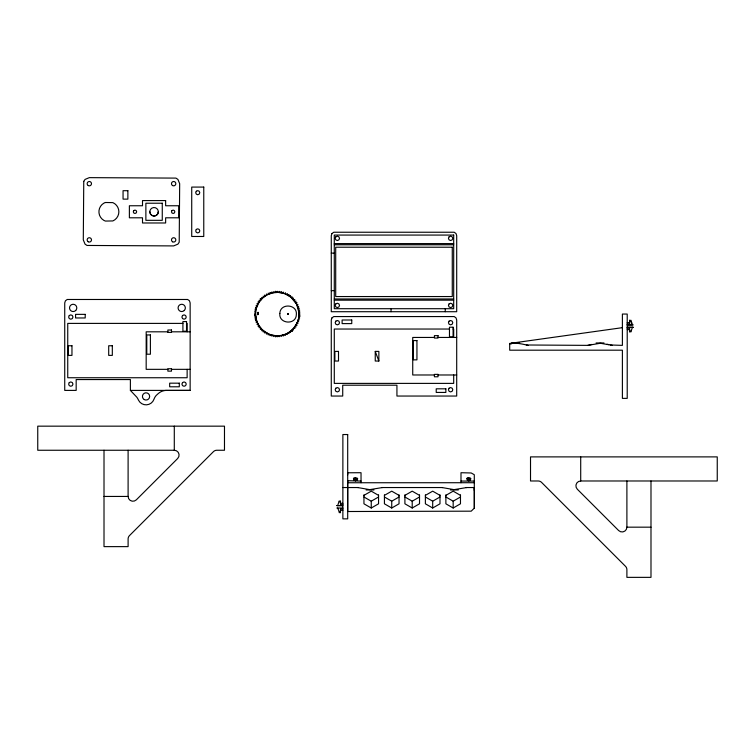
<?xml version="1.0" encoding="UTF-8"?>
<svg xmlns="http://www.w3.org/2000/svg" width="755" height="755" viewBox="0 0 755 755"><rect width="100%" height="100%" fill="white"/><g stroke="black" fill="none" stroke-linecap="round" stroke-linejoin="round"><path stroke-width="1.13" d="M104.011 496.441L128.105 496.441A4.823 4.823 0 0 0 136.325 499.848L177.699 458.474A4.823 4.823 0 0 0 174.292 450.254L37.75 450.254L37.75 426.16L224.48 426.16L224.48 450.254L216.836 450.254A4.823 4.823 0 0 0 213.429 451.66L129.511 535.578A4.823 4.823 0 0 0 128.105 538.985L128.105 546.629L104.011 546.629L104.011 450.254M128.105 496.441L128.105 450.254M650.989 480.982L650.989 527.169L626.895 527.169A4.823 4.823 0 0 1 618.675 530.576L577.301 489.202A4.823 4.823 0 0 1 580.708 480.982L580.708 456.888M650.989 527.169L650.989 577.358L626.895 577.358L626.895 569.714A4.823 4.823 0 0 0 625.489 566.307L541.571 482.388A4.823 4.823 0 0 0 538.164 480.982L530.52 480.982L530.52 456.888L717.25 456.888L717.25 480.982L580.708 480.982M466.109 487.541L474.319 487.541L474.319 508.124L471.205 511.173L347.696 511.512L347.696 482.756L474.319 482.719M255.567 313.976L254.501 313.07L255.615 312.57L255.681 311.796L254.671 311.117L255.822 310.72L256.256 308.635M347.706 474.98L347.725 472.781L361.032 472.715L361.032 482.719M474.291 490.363L474.319 487.541M287.211 333.314L287.193 334.531L286.22 333.786M280.313 335.513C290.448 335.078 300.66 322.309 298.867 312.325M266.477 332.861L266.44 334.087L267.44 333.38L261.976 329.435L258.059 324.15L256.03 318.516L255.605 312.778M298.914 315.024L299.933 316.005L298.801 316.458L299.933 316.005M255.615 312.57L255.785 310.984M264.901 331.87L264.75 333.078L265.807 332.464M269.856 293.667L270.026 292.459L270.894 293.317M290.364 296.781L290.552 295.573L289.476 296.139M283.757 334.729L283.54 335.937L282.379 335.116M298.527 318.223L299.688 317.949L298.697 317.223M271.64 293.11L271.913 291.911L272.697 292.846L278.076 292.383M291.798 297.97L292.091 296.781L290.968 297.253L296.583 304.218L298.857 312.249M158.314 211.778A4.247 4.247 0 0 1 151.953 215.458A4.247 4.247 0 0 1 151.953 208.097A4.247 4.247 0 0 1 158.314 211.778L157.748 213.901L156.191 215.458L154.077 216.024L151.953 215.458L150.396 213.901L149.83 211.778M298.112 319.978L298.093 320.044M281.955 335.22L281.634 336.39L280.615 335.475M272.933 292.798L267.289 294.79L262.825 297.857L258.965 302.396L256.389 308.144L255.511 307.294L256.709 307.096M262.032 329.491L261.683 330.662L263.297 330.652M337.683 505.586L342.874 505.605L336.853 505.605L337.655 505.605L339.259 500.848M632.435 327.302L627.216 327.302L633.237 327.302L632.435 327.302L630.831 332.058M273.461 292.704L273.839 291.534L274.782 292.506M297.697 321.262L297.517 321.753L297.819 320.903L298.687 321.734L297.47 321.875M293.129 299.273L293.525 298.121L292.157 298.3M257.087 306.068L256.171 305.445L257.389 305.36M275.075 292.478L275.783 291.326L276.396 292.383M275.301 292.449L275.783 291.326M297.036 322.932L296.809 323.414L297.177 322.593L297.942 323.546L296.724 323.593M287.91 313.806L287.948 314.316M279.123 335.654L278.302 335.711L277.746 336.815L277.17 335.73M259.597 326.632L259.059 327.745L260.267 327.528M296.007 324.933L296.404 324.216M258.389 303.359L256.983 303.67L257.71 304.652M267.157 333.238L266.694 332.993L270.611 334.691L275.301 335.645L275.783 336.768L276.726 335.73M258.691 302.84L257.955 301.962L259.333 301.83M295.658 325.509L297.055 325.292L296.366 324.273M279.869 292.525L279.699 291.411L278.68 292.411M295.035 326.453L295.498 325.764M274.537 335.56L273.839 336.56L273.518 335.409M294.639 327L296.007 326.953L295.422 325.886M257.71 323.442L256.983 324.433L258.21 324.414M288.07 314.354L288.07 313.75L287.985 314.335M280.888 292.676L281.634 291.704L281.643 292.817M294.459 327.236L294.837 328.519L293.638 328.246M260.409 300.386L259.059 300.348L259.607 301.443M297.177 305.501L297.942 304.548L296.724 304.51M354.048 478.057L353.416 478.821L355.577 479.906L357.747 478.821L355.577 477.736L354.048 478.057L354.048 480.255M467.317 478.057L466.675 478.821L468.846 479.906L471.016 478.821L468.846 477.736L467.317 478.057L467.317 480.255M272.697 335.248L271.913 336.183L271.762 335.031M256.974 321.734L256.171 322.649L257.228 322.385M282.71 293.063L283.54 292.166L283.389 293.251M297.838 307.247L298.687 306.36L297.574 306.483M261.815 298.82L261.683 297.442L262.825 297.857M288.117 313.75L288.155 314.344M292.043 329.907L292.091 331.313L290.968 330.841M290.911 330.888L292.091 331.313M255.681 316.298L254.671 316.977L255.822 317.383L255.954 318.148L255.011 318.912L256.19 319.214M264.061 296.838L263.165 296.158L263.41 297.357M289.533 331.917L290.552 332.53L290.364 331.322M265.534 295.809L264.75 295.016L264.901 296.234M298.895 312.73L299.933 312.089L298.772 311.428M363.948 495.365L371.252 491.156L378.557 495.365M378.557 494.874L378.557 503.802L371.252 508.011L371.252 501.197L378.557 496.988M384.427 495.365L391.732 491.156L399.036 495.365M399.036 494.874L399.036 503.802L391.732 508.011L391.732 501.197L399.036 496.988M404.906 495.365L412.211 491.156L419.516 495.365M419.516 494.874L419.516 503.802L412.211 508.011L412.211 501.197L419.516 496.988M425.386 495.365L432.69 491.156L439.995 495.365M439.995 494.874L439.995 503.802L432.69 508.011L432.69 501.197L439.995 496.988M445.875 495.365L453.17 491.156L460.474 495.365M460.474 494.874L460.474 503.802L453.17 508.011L453.17 501.197L460.474 496.988M254.501 315.033L255.615 315.524L254.501 315.033L255.567 314.439M298.933 314.599L300.018 314.052L298.914 313.221M286.409 333.71L286.343 333.738M264.269 331.417L263.165 331.936L263.24 330.605M268.44 294.242L268.204 293.157L269.139 293.94M285.239 334.21L285.399 335.314L284.493 334.484M284.748 334.399L284.673 334.418M283.465 334.824L282.965 334.965L283.823 334.71M256.19 308.889L255.011 309.191L255.954 309.956M622.394 327.661L509.691 343.431L509.691 350.188L622.394 350.188L622.394 398.376L627.216 398.376L627.216 314.052L622.394 314.052L622.394 345.375L610.635 344.988M293.638 299.858L294.837 299.584L294.186 300.509M587.654 345.375L600.385 343.27L612.38 345.375M592.033 344.422L587.871 345.375L526.31 344.988M382.436 487.541L369.705 489.636L357.71 487.541M466.769 487.541L454.038 489.636L442.034 487.541M298.074 320.111L299.263 319.865L298.348 319.054M509.785 343.902C513.91 342.081 522.988 344.11 528.056 345.375M510.899 343.818L511.852 343.685M294.799 301.311L296.007 301.151L295.252 301.953M513.409 342.978L515.712 342.647M278.897 335.673L280.124 335.541L279.699 336.683L279.039 335.654M279.425 335.626L279.718 335.588M259.173 326.018L257.955 326.132L258.587 325.094L259.088 325.896M295.828 302.868L297.055 302.802L296.186 303.491M278.302 335.711L275.301 335.645L275.783 336.768M276.877 292.374L277.746 291.288L278.265 292.393L284.748 293.704L290.798 297.121M336.853 508.011L342.874 508.011M334.286 243.601L453.689 243.601M334.286 244.799L453.689 244.799M331.275 253.123L334.286 253.123M331.275 290.647L334.286 290.647M334.286 298.971L453.689 298.971M334.286 300.169L453.689 300.169M629.623 321.035L630.831 321.035L632.435 324.895L627.216 324.895L633.237 324.895M627.216 322.602L629.623 322.602M182.918 323.395L67.742 323.395L67.742 377.745L187.136 377.745L187.136 369.337M186.532 323.395L187.136 323.395L187.136 331.813M627.216 323.923L629.623 323.923L629.623 320.129M627.216 328.274L629.623 328.274L629.623 332.058M449.47 329.038L334.286 329.038L334.286 383.389L453.689 383.389L453.689 374.98M453.085 329.038L453.689 329.038L453.689 337.447M627.216 329.595L629.623 329.595M629.623 331.162L630.831 331.162M167.865 331.813L146.177 331.813L146.177 369.337L167.865 369.337M171.479 331.813L190.147 331.813M434.408 337.447L412.73 337.447L412.73 374.98L434.408 374.98M438.023 337.447L456.7 337.447M511.777 342.959L519.657 342.959M596.101 342.959L603.981 342.959M375.244 351.396L378.859 351.396L378.859 361.032L375.244 361.032L375.244 351.396L378.859 361.032M171.479 369.337L190.147 369.337M438.023 374.98L456.7 374.98M190.147 390.401L130.388 390.401L130.388 379.557L76.17 379.557L76.17 390.401L64.732 390.401L64.732 302.915L65.421 300.792L67.223 299.48L187.655 299.48L189.458 300.792L190.147 302.915L190.147 390.401L165.789 390.42A12.448 12.448 0 0 0 158.172 393.648L156.304 395.346A11.014 11.014 0 0 0 154.011 399.187A8.437 8.437 0 0 1 138.458 400.103A13.845 13.845 0 0 0 136.749 397.121L130.388 390.401M347.706 480.699L361.032 481.067M460.994 481.067L474.291 481.067M342.874 487.541L358.21 487.541M381.775 487.541L442.543 487.541M366.109 489.948L373.989 489.948M450.433 489.948L458.323 489.948M339.259 501.754L340.467 501.754M340.467 503.321L342.874 503.321M342.874 504.642L340.467 504.642L340.467 500.848M342.874 508.983L340.467 508.983L340.467 512.777M340.467 510.305L342.874 510.305M337.683 508.04L339.259 511.871L340.467 511.871M298.074 307.983L299.263 308.238L298.423 309.361M606.982 344.223L608.804 344.601M260.305 298.838L260.758 299.971L260.305 298.838L261.485 299.159M298.518 309.795L299.688 310.145L298.735 311.135M270.535 334.663L270.026 335.645L270.035 334.503M292.364 329.605L293.525 329.973L293.129 328.821M284.814 293.723L285.399 292.789L285.513 294.006M268.846 334.04L268.204 334.937L268.129 333.719M268.365 333.833L268.299 333.795M286.475 294.422L287.193 293.563L287.551 294.969M288.07 295.262L288.92 294.497L289.099 295.885M445.875 496.988L453.17 501.197M453.17 508.011L445.875 503.802L445.875 494.874M425.386 496.988L432.69 501.197M432.69 508.011L425.386 503.802L425.386 494.874M404.906 496.988L412.211 501.197M412.211 508.011L404.906 503.802L404.906 494.874M384.427 496.988L391.732 501.197M391.732 508.011L384.427 503.802L384.427 494.874M363.948 496.988L371.252 501.197M371.252 508.011L363.948 503.802L363.948 494.874M287.891 332.946L288.92 333.606L288.825 332.379M267.44 294.714L266.44 294.016L266.477 295.233M261.711 329.171L260.305 329.255L260.9 328.283M257.993 324.018L257.757 323.546L258.172 324.348M631.85 323.14L630.831 320.129M279.699 291.411L280.096 292.553M256.634 320.762L255.511 320.809L256.294 319.61M256.474 320.262L256.455 320.186M256.03 318.516L256.219 319.318M256.02 318.44L256.134 318.959M255.737 316.741L255.851 317.562M255.728 316.666L255.794 317.185M626.895 480.982L626.895 527.169M474.319 508.124L474.291 474.716L471.205 472.979L460.994 472.715L460.994 482.719M470.374 478.057L470.374 480.255M468.846 477.736L468.846 481.029M445.252 308.701L445.252 311.711M391.043 308.701L391.043 311.711M357.115 478.057L357.115 480.255M355.577 477.736L355.577 481.029M347.725 481.067L347.725 482.719M339.259 511.871L339.259 512.777M174.292 426.16L174.292 450.254M257.691 313.646L257.7 314.722L257.738 312.561L257.691 313.646M257.983 313.448L257.983 314.646L258.059 312.249L257.983 313.448M279.841 313.457C278.576 324.065 296.092 325.32 296.347 314.637C297.612 304.029 280.096 302.774 279.841 313.457M83.758 181.36L83.295 239.892L85.06 244.148L87.014 245.45L173.65 245.913L177.906 244.148L179.209 242.195L179.671 183.673L177.906 179.407L175.953 178.105L89.317 177.642L85.06 179.407L83.758 181.36M331.964 233.55L331.275 235.673L331.275 311.711L456.7 311.711L456.7 235.673L456.011 233.55L454.199 232.238L333.776 232.238L331.964 233.55M331.964 317.874L331.275 319.997L331.275 396.045L342.723 396.045L342.723 385.201L396.932 385.201L396.932 396.045L456.7 396.045L456.7 319.997L456.011 317.874L454.199 316.562L333.776 316.562L331.964 317.874M69.271 315.505L68.639 317.043L69.271 318.572L70.81 319.205L72.338 318.572L72.971 317.043L72.338 315.505L70.81 314.873L69.271 315.505M133.786 210.588L133.295 211.778L133.786 212.976L134.975 213.467L136.174 212.976L136.664 211.778L136.174 210.588L134.975 210.088L133.786 210.588M69.271 382.568L68.639 384.106L69.271 385.635L70.81 386.277L72.338 385.635L72.971 384.106L72.338 382.568L70.81 381.936L69.271 382.568M171.97 210.588L171.479 211.778L171.97 212.976L173.169 213.467L174.358 212.976L174.849 211.778L174.358 210.588L173.169 210.088L171.97 210.588M196.291 191.232L195.696 192.685L196.291 194.129L197.744 194.733L199.188 194.129L199.792 192.685L199.188 191.232L197.744 190.637L196.291 191.232M196.291 229.426L195.696 230.87L196.291 232.323L197.744 232.918L199.188 232.323L199.792 230.87L199.188 229.426L197.744 228.822L196.291 229.426M182.54 315.505L181.908 317.043L182.54 318.572L184.069 319.205L185.607 318.572L186.24 317.043L185.607 315.505L184.069 314.873L182.54 315.505M182.54 382.568L181.908 384.106L182.54 385.635L184.069 386.277L185.607 385.635L186.24 384.106L185.607 382.568L184.069 381.936L182.54 382.568M335.824 236.815L335.182 238.353L335.824 239.882L337.353 240.524L338.891 239.882L339.523 238.353L338.891 236.815L337.353 236.183L335.824 236.815M335.824 303.887L335.182 305.416L335.824 306.955L337.353 307.587L338.891 306.955L339.523 305.416L338.891 303.887L337.353 303.246L335.824 303.887M335.824 321.149L335.182 322.678L335.824 324.216L337.353 324.848L338.891 324.216L339.523 322.678L338.891 321.149L337.353 320.516L335.824 321.149M335.824 388.212L335.182 389.75L335.824 391.279L337.353 391.911L338.891 391.279L339.523 389.75L338.891 388.212L337.353 387.579L335.824 388.212M449.083 236.815L448.451 238.353L449.083 239.882L450.622 240.524L452.151 239.882L452.792 238.353L452.151 236.815L450.622 236.183L449.083 236.815M449.083 303.887L448.451 305.416L449.083 306.955L450.622 307.587L452.151 306.955L452.792 305.416L452.151 303.887L450.622 303.246L449.083 303.887M449.083 321.149L448.451 322.678L449.083 324.216L450.622 324.848L452.151 324.216L452.792 322.678L452.151 321.149L450.622 320.516L449.083 321.149M449.083 388.212L448.451 389.75L449.083 391.279L450.622 391.911L452.151 391.279L452.792 389.75L452.151 388.212L450.622 387.579L449.083 388.212M75.717 310.465L74.971 311.041A3.615 3.615 0 0 1 71.357 311.041L70.602 310.465A3.615 3.615 0 0 1 70.602 305.35A3.615 3.615 0 0 1 75.717 305.35A3.615 3.615 0 0 1 75.717 310.465M184.277 310.465L183.522 311.041A3.615 3.615 0 0 1 179.907 311.041L179.161 310.465A3.615 3.615 0 0 1 179.161 305.35A3.615 3.615 0 0 1 184.277 305.35A3.615 3.615 0 0 1 184.277 310.465M105.398 202.5L103.907 203.142A9.975 9.975 0 0 0 103.907 220.413L105.398 221.064L112.844 220.941A9.975 9.975 0 0 0 112.844 202.623L105.398 202.5M203.765 187.08L191.723 187.08L191.723 236.475L203.765 236.475L203.765 187.08M127.869 190.694L123.056 190.694L123.056 199.131L127.869 199.131L127.869 190.694M165.638 200.575L142.506 200.575L142.506 205.756L129.379 205.756L129.379 217.799L142.506 217.799L142.506 222.98L165.638 222.98L165.638 217.799L178.765 217.799L178.765 205.756L165.638 205.756L165.638 200.575M162.268 203.227L145.875 203.227L145.875 220.328L162.268 220.328L162.268 203.227M453.689 235.069L334.286 235.069L334.286 308.701L453.689 308.701L453.689 235.069M452.273 247.215L335.701 247.215L335.701 296.555L452.273 296.555L452.273 247.215M85.211 314.363L75.575 314.363L75.575 317.968L85.211 317.968L85.211 314.363M351.755 319.997L342.119 319.997L342.119 323.612L351.755 323.612L351.755 319.997M186.532 321.583L182.918 321.583L182.918 331.228L186.532 331.228L186.532 321.583M453.085 327.226L449.47 327.226L449.47 336.862L453.085 336.862L453.085 327.226M171.479 330.001L167.865 330.001L167.865 332.408L171.479 332.408L171.479 330.001M150.396 334.937L146.781 334.937L146.781 354.218L150.396 354.218L150.396 334.937M438.023 335.645L434.408 335.645L434.408 338.051L438.023 338.051L438.023 335.645M416.939 340.58L413.325 340.58L413.325 359.861L416.939 359.861L416.939 340.58M71.961 345.752L68.346 345.752L68.346 355.388L71.961 355.388L71.961 345.752M112.316 345.752L108.701 345.752L108.701 355.388L112.316 355.388L112.316 345.752M338.504 351.396L334.89 351.396L334.89 361.032L338.504 361.032L338.504 351.396M171.479 368.733L167.865 368.733L167.865 371.139L171.479 371.139L171.479 368.733M438.023 374.376L434.408 374.376L434.408 376.783L438.023 376.783L438.023 374.376M179.303 383.172L169.667 383.172L169.667 386.786L179.303 386.786L179.303 383.172M445.856 388.816L436.22 388.816L436.22 392.43L445.856 392.43L445.856 388.816M347.696 434.531L342.874 434.531L342.874 518.855L347.696 518.855L347.696 434.531M144.243 399.555A3.615 3.615 0 0 0 149.66 396.422A3.615 3.615 0 0 0 144.243 393.289A3.615 3.615 0 0 0 144.243 399.555M88.231 185.551A2.171 2.171 0 0 0 91.487 183.673A2.171 2.171 0 0 0 88.231 181.795A2.171 2.171 0 0 0 88.231 185.551M88.231 241.77A2.171 2.171 0 0 0 91.487 239.892A2.171 2.171 0 0 0 88.231 238.014A2.171 2.171 0 0 0 88.231 241.77M172.565 241.77A2.171 2.171 0 0 0 175.821 239.892A2.171 2.171 0 0 0 172.565 238.014A2.171 2.171 0 0 0 172.565 241.77M172.565 185.551A2.171 2.171 0 0 0 175.821 183.673A2.171 2.171 0 0 0 172.565 181.795A2.171 2.171 0 0 0 172.565 185.551"/></g></svg>
